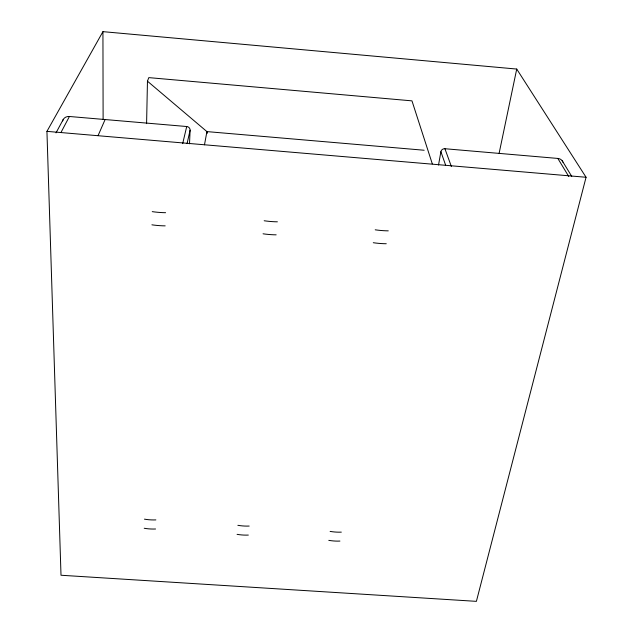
<?xml version="1.0" encoding="UTF-8"?>
<svg xmlns="http://www.w3.org/2000/svg" width="633" height="633" viewBox="0 0 633 633"><rect width="100%" height="100%" fill="white"/><g stroke="black" fill="none" stroke-linecap="round" stroke-linejoin="round"><path stroke-width="0.95" d="M146.587 123.641L147.465 81.198L148.787 77.622L411.972 100.861L432.307 163.86M189.512 143.826L190.098 130.169A3.569 3.323 22.8 0 0 186.711 126.521L69.416 116.488A7.359 6.52 32.3 0 0 62.627 120.919M424.157 150.243L206.92 131.601L206.817 133.571L206.92 131.601L147.465 81.198M438.527 165.031L440.892 151.706A3.545 3.212 -25.9 0 1 444.92 148.731L557.831 158.44A7.208 6.18 -30.6 0 1 562.927 162.175M204.483 144.815L206.92 131.601M499.136 153.226L516.726 69.06L102.934 31.65L46.937 131.363L61.005 575.247L476.396 601.35L586.063 177.264L516.726 69.06M187.075 143.564L190.098 130.169M182.676 143.628L186.711 126.521M98.099 135.541L105.11 119.534M60.99 132.447L69.416 116.488M56.013 132.867L63.3 119.352M46.937 131.363L586.063 177.264M562.175 160.742L571.749 176.385M557.831 158.44L568.758 176.472M444.92 148.731L451.361 166.487M440.892 151.706L445.6 165.086M102.934 31.65L103.116 119.51M248.326 535.075A35.013 23.627 4.6 0 1 237.082 534.339M249.173 526.055A35.211 23.5 4.6 0 1 237.866 525.311M339.921 541.073A34.918 23.366 9.8 0 1 328.788 540.345M341.322 532.131A35.124 23.239 9.7 0 1 330.117 531.396M155.568 528.998A35.464 23.65 -0.7 0 1 144.221 528.262M155.86 519.899A35.67 23.524 -0.5 0 1 144.451 519.155M277.389 221.819A42.102 17.502 5.4 0 1 264.183 220.759M276.162 234.835A41.81 17.827 5.3 0 1 263.051 233.799M165.601 212.704A42.672 17.558 2.8 0 1 152.244 211.636M165.181 225.862A42.371 17.882 2.7 0 1 151.912 224.818M388.266 230.855A41.952 17.281 7.9 0 1 375.211 229.811M386.249 243.737A41.659 17.597 8 0 1 373.296 242.716"/></g></svg>
